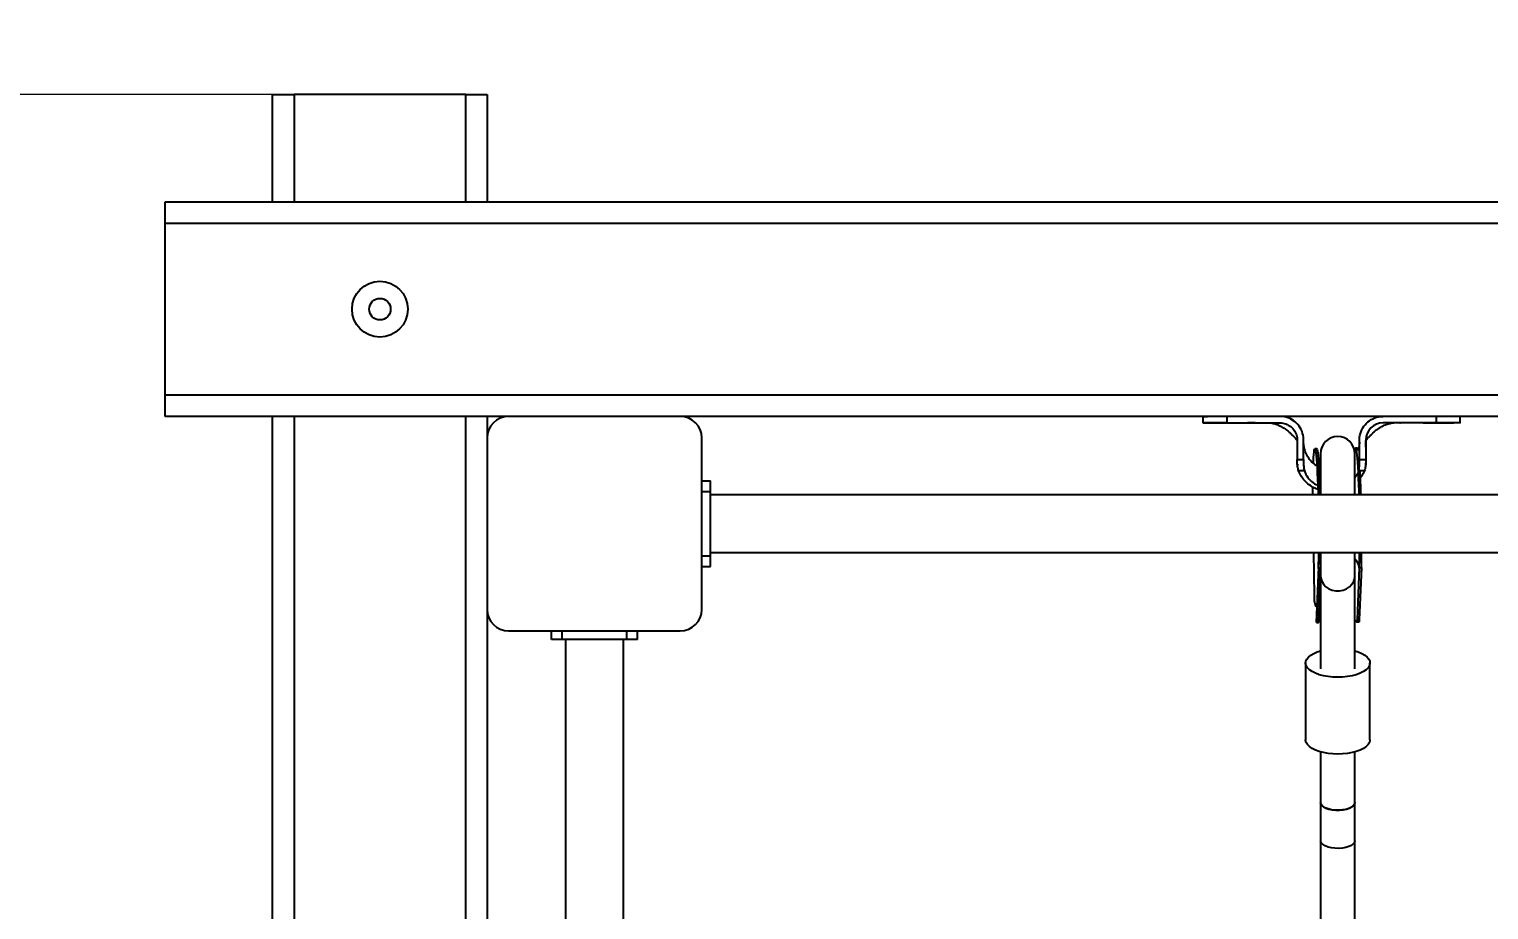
# Model space of a CAD drawing. Header units: millimetres. Extents: x -3362 to 2982, y -2844 to 2289.
# Drawn here: x -1181 to -501, y 409 to 819 of the extents above; entities that cross this region are included whole.
import ezdxf

# ---------------------------------------------------------------- set-up
doc = ezdxf.new("R2010")
doc.units = ezdxf.units.MM
for name, color, linetype in [('DIKOM_ЗОНА', 80, 'Continuous'), ('DIKOM_ОБЪЕКТ', 7, 'Continuous'), ('DIKOM_РАЗМЕР_ЗОНА', 7, 'Continuous'), ('DIKOM_РАЗМЕР_ОБЪЕКТА', 7, 'Continuous')]:
    doc.layers.add(name, color=color, linetype=linetype)
doc.styles.add('style1', font='arial.ttf', dxfattribs={"width": 0.8})
doc.dimstyles.new('1-50', dxfattribs={"dimtxt": 300, "dimasz": 200, "dimexe": 100, "dimexo": 0, "dimgap": 100, "dimtad": 1, "dimdec": 0, "dimtxsty": 'style1', "dimcen": 0, "dimclrd": 7, "dimclre": 7, "dimadec": 1, "dimazin": 2, "dimtfac": 1, "dimtdec": 0, "dimtmove": 0, "dimatfit": 3, "dimfxl": 0, "dimlwd": 25, "dimlwe": 18, "dimarcsym": 0})

# ---------------------------------------------------------------- blocks, each defined once
blk = doc.blocks.new('*D1')
at = {"layer": 'Defpoints', "color": 0, "transparency": 16777216}
for p in [(-2911.71, 2288.6), (542, 2288.6), (182.22, -2211.4)]:
    blk.add_point(p, dxfattribs=at)
at = {"layer": 'DIKOM_РАЗМЕР_ЗОНА', "color": 7, "lineweight": 18, "transparency": 16777216}
for p, q in [((542, 2288.6), (-3011.71, 2288.6)), ((182.22, -2211.4), (-3011.71, -2211.4))]:
    blk.add_line(p, q, dxfattribs=at)
at = {"layer": 'DIKOM_РАЗМЕР_ЗОНА', "color": 7, "lineweight": 25, "transparency": 16777216}
blk.add_line((-2911.71, -2011.4), (-2911.71, 2088.6), dxfattribs=at)
at = {"layer": 'DIKOM_РАЗМЕР_ЗОНА', "color": 7, "transparency": 16777216}
for points in [[(-2945.05, 2088.6), (-2878.38, 2088.6), (-2911.71, 2288.6)], [(-2945.05, -2011.4), (-2878.38, -2011.4), (-2911.71, -2211.4)]]:
    blk.add_solid(points, dxfattribs=at)
at = {"layer": 'DIKOM_РАЗМЕР_ЗОНА', "color": 0, "transparency": 16777216, "insert": (-3164.89, 38.6), "char_height": 300, "attachment_point": 5, "rotation": 90, "style": 'style1'}
blk.add_mtext('4500', dxfattribs=at)
blk = doc.blocks.new('*D3')
at = {"layer": 'Defpoints', "color": 0, "transparency": 16777216}
for p in [(-967.78, 788.6), (-1386.54, -711.4), (-972.78, -711.4)]:
    blk.add_point(p, dxfattribs=at)
at = {"layer": 'DIKOM_РАЗМЕР_ОБЪЕКТА', "color": 7, "lineweight": 18, "transparency": 16777216}
for p, q in [((-967.78, 788.6), (-1486.54, 788.6)), ((-972.78, -711.4), (-1486.54, -711.4))]:
    blk.add_line(p, q, dxfattribs=at)
at = {"layer": 'DIKOM_РАЗМЕР_ОБЪЕКТА', "color": 7, "lineweight": 25, "transparency": 16777216}
blk.add_line((-1386.54, 588.6), (-1386.54, -511.4), dxfattribs=at)
at = {"layer": 'DIKOM_РАЗМЕР_ОБЪЕКТА', "color": 7, "transparency": 16777216}
for points in [[(-1419.87, 588.6), (-1353.21, 588.6), (-1386.54, 788.6)], [(-1419.87, -511.4), (-1353.21, -511.4), (-1386.54, -711.4)]]:
    blk.add_solid(points, dxfattribs=at)
at = {"layer": 'DIKOM_РАЗМЕР_ОБЪЕКТА', "color": 0, "transparency": 16777216, "insert": (-1639.71, 38.6), "char_height": 300, "attachment_point": 5, "rotation": 90, "style": 'style1'}
blk.add_mtext('1500', dxfattribs=at)

msp = doc.modelspace()

# ---------------------------------------------------------------- linework, layer by layer
at = {"layer": 'DIKOM_ЗОНА', "color": 3, "lineweight": 15}
msp.add_arc((-1117.78, 788.6), 1500, 90, 180, dxfattribs=at)
at = {"layer": 'DIKOM_ОБЪЕКТ'}
for p, q in [((-1067.78, 738.6), (-1067.78, 788.6)), ((-1067.78, 788.6), (-1057.78, 788.6)), ((-977.78, 788.6), (-1057.78, 788.6)), ((-1057.78, 788.6), (-1057.78, 738.6)), ((-977.78, 788.6), (-967.78, 788.6)), ((-977.78, 738.6), (-977.78, 788.6)), ((-967.78, 788.6), (-967.78, 738.6)), ((-1117.78, 738.6), (1482.22, 738.6)), ((-1117.78, 728.6), (-1117.78, 738.6)), ((1482.22, 728.6), (-1117.78, 728.6)), ((-1117.78, 648.6), (-1117.78, 728.6)), ((-1117.78, 648.6), (1482.22, 648.6)), ((-1117.78, 638.6), (-1117.78, 648.6)), ((-957.78, 638.6), (-1117.78, 638.6)), ((-1067.78, -561.4), (-1067.78, 638.6)), ((-1057.78, 638.6), (-1057.78, -561.4)), ((-977.78, -561.4), (-977.78, 638.6)), ((-967.78, 638.6), (-967.78, 628.6)), ((-877.78, 638.6), (-957.78, 638.6)), ((142.22, 638.6), (-877.78, 638.6)), ((-634.31, 638.6), (-634.31, 635.6)), ((-634.31, 635.6), (-629.04, 635.6)), ((-627.72, 635.6), (-630.83, 635.6)), ((-627.95, 635.6), (-630.19, 635.6)), ((-623.03, 638.6), (-623.03, 635.6)), ((-623.03, 635.6), (-598.31, 635.6)), ((-591.58, 636.3), (-593.34, 637.35)), ((-590.88, 635.64), (-591.21, 635.94)), ((-525.6, 635.6), (-550.31, 635.6)), ((-526.82, 635.6), (-520.19, 635.6)), ((-525.6, 638.6), (-525.6, 635.6)), ((-525.42, 635.6), (-525.03, 635.6)), ((-520.12, 635.6), (-517.39, 635.6)), ((-514.31, 635.6), (-514.31, 638.6)), ((-967.78, 628.6), (-967.78, 548.6)), ((-867.78, 548.6), (-867.78, 628.6)), ((-590.31, 627.6), (-590.31, 626.6)), ((-590.31, 626.6), (-590.31, 618.46)), ((-587.31, 626.6), (-587.31, 627.6)), ((-587.31, 618.46), (-587.31, 626.6)), ((-561.31, 626.6), (-561.31, 627.6)), ((-561.31, 618.46), (-561.31, 626.6)), ((-558.31, 627.6), (-558.31, 626.6)), ((-558.31, 626.6), (-558.31, 618.46)), ((-581.12, 623.44), (-582.12, 623.42)), ((-579.41, 621.23), (-579.41, 602.1)), ((-563.41, 602.1), (-563.41, 621.23)), ((-562.14, 623.76), (-563.14, 623.74)), ((-590.31, 618.46), (-587.31, 618.46)), ((-590.23, 616.34), (-590.22, 615.77)), ((-586.93, 613.25), (-589.65, 613.25)), ((-579.41, 614.71), (-580.11, 615.03)), ((-561.31, 618.46), (-558.31, 618.46)), ((-558.98, 613.25), (-561, 613.25)), ((-558.37, 615.97), (-558.36, 616.75)), ((-558.36, 616.25), (-558.35, 616.95)), ((-867.78, 608.6), (-863.78, 608.6)), ((-863.78, 603.6), (-863.78, 608.6)), ((-579.68, 606.14), (-579.41, 606.04)), ((-563.41, 610.15), (-562.11, 612.17)), ((-867.78, 603.6), (-863.78, 603.6)), ((-863.78, 573.6), (-863.78, 603.6)), ((128.22, 602.1), (-863.78, 602.1)), ((-579.41, 604.22), (-579.62, 604.29)), ((-867.78, 573.6), (-863.78, 573.6)), ((-863.78, 575.1), (128.22, 575.1)), ((-863.78, 568.6), (-863.78, 573.6)), ((-582.67, 575.1), (-582.42, 555.24)), ((-579.41, 575.1), (-579.41, 564.4)), ((-563.41, 564.4), (-563.41, 575.1)), ((-867.78, 568.6), (-863.78, 568.6)), ((-580.41, 568.32), (-581.4, 542.57)), ((-580.4, 567.78), (-581.34, 543.47)), ((-580.41, 568.32), (-580.4, 567.78)), ((-580.4, 567.78), (-579.41, 567.79)), ((-579.41, 567.68), (-580.34, 543.49)), ((-561.42, 568.1), (-562.36, 543.79)), ((-561.42, 568.1), (-560.42, 568.11)), ((-560.42, 568.11), (-561.36, 543.81)), ((-579.41, 564.4), (-579.41, 520.95)), ((-563.41, 520.95), (-563.41, 564.4)), ((-967.78, 548.6), (-967.78, -471.4)), ((-957.78, 538.6), (-877.78, 538.6)), ((-937.78, 534.6), (-937.78, 538.6)), ((-932.78, 534.6), (-932.78, 538.6)), ((-902.78, 534.6), (-902.78, 538.6)), ((-897.78, 534.6), (-897.78, 538.6)), ((-581.39, 542.47), (-580.39, 542.49)), ((-581.34, 543.47), (-580.34, 543.49)), ((-562.52, 542.79), (-561.52, 542.81)), ((-562.36, 543.79), (-561.36, 543.81)), ((-932.78, 534.6), (-937.78, 534.6)), ((-902.78, 534.6), (-932.78, 534.6)), ((-931.28, 534.6), (-931.28, -457.4)), ((-904.28, -457.4), (-904.28, 534.6)), ((-897.78, 534.6), (-902.78, 534.6)), ((-586.41, 523.69), (-586.41, 487.92)), ((-556.41, 487.92), (-556.41, 523.69)), ((-579.41, 482.24), (-579.41, 458.6)), ((-563.41, 458.6), (-563.41, 482.24)), ((-579.41, 458.6), (-579.41, 440.83)), ((-563.41, 440.83), (-563.41, 458.6)), ((-579.41, 440.83), (-579.41, 352.54)), ((-563.41, 352.35), (-563.41, 440.83))]:
    msp.add_line(p, q, dxfattribs=at)
at = {"layer": 'DIKOM_ОБЪЕКТ', "flags": 128}
for points in [[(-582.8, 616.87), (-582.77, 617.66), (-582.68, 619.44), (-582.58, 620.91), (-582.47, 622.06), (-582.35, 622.86), (-582.22, 623.31), (-582.09, 623.41), (-581.95, 623.16), (-581.8, 622.55), (-581.65, 621.59), (-581.5, 620.3), (-581.36, 618.69), (-581.21, 616.78), (-581.07, 614.59), (-580.94, 612.14), (-580.81, 609.46), (-580.69, 606.59), (-580.58, 603.56), (-580.54, 602.1)], [(-581.12, 623.44), (-581.09, 623.43), (-580.95, 623.17), (-580.8, 622.57), (-580.65, 621.61), (-580.5, 620.32), (-580.36, 618.71), (-580.21, 616.8), (-580.07, 614.6), (-579.94, 612.16), (-579.81, 609.48), (-579.69, 606.61), (-579.58, 603.58), (-579.54, 602.1)], [(-563.49, 622.39), (-563.37, 623.18), (-563.24, 623.63), (-563.11, 623.73), (-562.97, 623.48), (-562.82, 622.87), (-562.67, 621.91), (-562.52, 620.62), (-562.37, 619.01), (-562.23, 617.1), (-562.09, 614.91), (-561.95, 612.46), (-561.83, 609.78), (-561.71, 606.91), (-561.6, 603.88), (-561.55, 602.1)], [(-582.98, 602.1), (-582.99, 604.91), (-582.98, 605.75)], [(-579.41, 564.4), (-579.3, 563.24), (-578.84, 561.75), (-578.03, 560.38), (-576.91, 559.2), (-575.53, 558.26), (-573.96, 557.61), (-572.27, 557.28), (-570.54, 557.28), (-568.85, 557.61), (-567.28, 558.26), (-565.91, 559.2), (-564.79, 560.38), (-563.98, 561.75), (-563.51, 563.24), (-563.41, 564.4)], [(-571.41, 516.99), (-573.7, 517.06), (-575.93, 517.3), (-578.06, 517.68), (-580.04, 518.21), (-581.81, 518.86), (-583.34, 519.63), (-584.59, 520.49), (-585.52, 521.43), (-586.13, 522.42), (-586.4, 523.44), (-586.31, 524.46), (-585.87, 525.47), (-585.1, 526.44), (-584, 527.34), (-582.61, 528.16), (-580.95, 528.87), (-579.41, 529.37)], [(-563.41, 529.37), (-561.86, 528.87), (-560.21, 528.16), (-558.82, 527.34), (-557.72, 526.44), (-556.94, 525.47), (-556.51, 524.46), (-556.42, 523.44), (-556.68, 522.42), (-557.29, 521.43), (-558.23, 520.49), (-559.48, 519.63), (-561.01, 518.86), (-562.78, 518.21), (-564.75, 517.68), (-566.88, 517.3), (-569.12, 517.06), (-571.41, 516.99)], [(-571.41, 481.21), (-573.7, 481.29), (-575.93, 481.52), (-578.06, 481.91), (-580.04, 482.43), (-581.81, 483.08), (-583.34, 483.85), (-584.59, 484.71), (-585.52, 485.65), (-586.13, 486.64), (-586.4, 487.66), (-586.41, 487.92)], [(-556.41, 487.92), (-556.42, 487.66), (-556.68, 486.64), (-557.29, 485.65), (-558.23, 484.71), (-559.48, 483.85), (-561.01, 483.08), (-562.78, 482.43), (-564.75, 481.91), (-566.88, 481.52), (-569.12, 481.29), (-571.41, 481.21)], [(-579.41, 458.6), (-579.3, 458.02), (-578.84, 457.27), (-578.03, 456.59), (-576.91, 456), (-575.53, 455.53), (-573.96, 455.21), (-572.27, 455.04), (-570.54, 455.04), (-568.85, 455.21), (-567.28, 455.53), (-565.91, 456), (-564.79, 456.59), (-563.98, 457.27), (-563.51, 458.02), (-563.41, 458.6)], [(-563.41, 458.6), (-563.59, 457.83), (-564.15, 457.1), (-565.04, 456.43), (-566.23, 455.87), (-567.66, 455.44), (-569.27, 455.15), (-570.97, 455.03), (-572.7, 455.07), (-574.37, 455.28), (-575.9, 455.64), (-577.22, 456.14), (-578.26, 456.75), (-578.99, 457.46), (-579.36, 458.21), (-579.41, 458.6)], [(-563.41, 440.83), (-563.59, 440.06), (-564.15, 439.33), (-565.04, 438.66), (-566.23, 438.1), (-567.66, 437.67), (-569.27, 437.38), (-570.97, 437.26), (-572.7, 437.3), (-574.37, 437.5), (-575.9, 437.87), (-577.22, 438.37), (-578.26, 438.98), (-578.99, 439.69), (-579.36, 440.44), (-579.41, 440.83)]]:
    msp.add_lwpolyline(points, dxfattribs=at)
at = {"layer": 'DIKOM_ОБЪЕКТ'}
for radius in [13, 5]:
    msp.add_circle((-1017.78, 688.6), radius, dxfattribs=at)
for centre, radius, start, end in [((-957.78, 628.6), 10, 90, 180), ((-877.78, 628.6), 10, 0, 90), ((-550.31, 627.6), 8, 90.00081, 179.99962), ((-571.41, 621.23), 8, 0, 180), ((-563.39, 622.8), 1.58, 2.09571, 37.46773), ((-1040.11, 588.33), 479.77, 1.64485, 3.0351), ((-878.73, 578.12), 298.51, 358.01528, 359.42083), ((-567.9, 567.59), 6.5, 4.44937, 46.27135), ((-841.28, 578), 280.03, 357.97355, 359.40632), ((-839.81, 578.01), 279.57, 357.97239, 359.40411), ((-957.78, 548.6), 10, 180, 270), ((-877.78, 548.6), 10, 270, 0)]:
    msp.add_arc(centre, radius, start, end, dxfattribs=at)
for points, knots in [([(-634.3, 638.6), (-634.25, 638.6), (-634.16, 638.6), (-633.39, 638.6), (-632.49, 638.6), (-632.07, 638.6)], [0, 0, 0, 0, 0.340106, 0.690671, 1, 1, 1, 1]), ([(-623.03, 635.6), (-623.11, 635.6), (-623.53, 635.6), (-625.24, 635.6), (-627.66, 635.6), (-630.19, 635.6), (-632.03, 635.6), (-633.37, 635.6), (-634.18, 635.6), (-634.26, 635.6), (-634.29, 635.6)], [0, 0, 0, 0, 0.012375, 0.061893, 0.261124, 0.409635, 0.562453, 0.710964, 0.863782, 1, 1, 1, 1]), ([(-629.04, 635.6), (-628.65, 635.6), (-627.87, 635.6), (-626.66, 635.6), (-626.04, 635.6)], [0, 0, 0, 0, 0.492054, 1, 1, 1, 1]), ([(-628.68, 635.6), (-627.56, 635.6), (-625.23, 635.6), (-622.74, 635.6), (-621.44, 635.6)], [0, 0, 0, 0, 0.478156, 1, 1, 1, 1]), ([(-623.42, 635.6), (-622.49, 635.6), (-620.53, 635.6), (-618.02, 635.6), (-616.71, 635.6)], [0, 0, 0, 0, 0.477467, 1, 1, 1, 1]), ([(-609.86, 635.6), (-609.85, 635.6), (-609.78, 635.6), (-610.16, 635.6), (-611, 635.6), (-612.17, 635.6), (-613.09, 635.6), (-613.51, 635.6)], [0, 0, 0, 0, 0.06425, 0.306797, 0.549343, 0.791892, 1, 1, 1, 1]), ([(-603.5, 635.58), (-603.42, 635.58), (-603.27, 635.58), (-603.1, 635.58), (-603.02, 635.58)], [0, 0, 0, 0, 0.498074, 1, 1, 1, 1]), ([(-603.18, 635.6), (-602.82, 635.58), (-602.12, 635.53), (-600.3, 635.05), (-598.55, 634.34), (-597.13, 633.57), (-596.03, 632.87), (-595.11, 632.22), (-594.23, 631.5), (-593.28, 630.64), (-592.38, 629.6), (-591.5, 628.83), (-590.91, 628.14), (-590.5, 627.63), (-590.41, 627.38), (-590.39, 627.32), (-590.37, 627.28), (-590.36, 627.26), (-590.35, 627.22), (-590.33, 627.13), (-590.33, 627.07), (-590.31, 627.02), (-590.31, 626.72), (-590.31, 626.61), (-590.31, 626.56)], [0, 0, 0, 0, 0.150023, 0.285115, 0.400986, 0.491059, 0.549652, 0.595441, 0.65344, 0.721441, 0.788228, 0.844911, 0.895827, 0.920025, 0.924452, 0.926119, 0.927576, 0.929023, 0.930603, 0.93441, 0.957287, 0.976122, 0.990796, 1, 1, 1, 1]), ([(-587.31, 627.6), (-587.31, 627.68), (-587.32, 628.11), (-587.44, 629.77), (-588.24, 632.53), (-590.46, 635.6), (-593.56, 637.74), (-596.35, 638.54), (-597.95, 638.59), (-598.31, 638.6)], [0, 0, 0, 0, 0.014806, 0.074109, 0.290036, 0.505967, 0.720946, 0.93601, 1, 1, 1, 1]), ([(-598.31, 635.6), (-598.09, 635.59), (-596.97, 635.56), (-594.98, 635.03), (-592.71, 633.52), (-591.07, 631.33), (-590.38, 629.23), (-590.33, 627.97), (-590.31, 627.6)], [0, 0, 0, 0, 0.054129, 0.268332, 0.482528, 0.697284, 0.911982, 1, 1, 1, 1]), ([(-591.09, 635.89), (-591.15, 635.95), (-591.27, 636.05), (-591.38, 636.14), (-591.43, 636.18)], [0, 0, 0, 0, 0.500187, 1, 1, 1, 1]), ([(-561.31, 627.6), (-561.31, 627.68), (-561.31, 628.11), (-561.19, 629.76), (-560.39, 632.51), (-558.2, 635.57), (-555.12, 637.72), (-552.31, 638.53), (-550.7, 638.59), (-550.31, 638.6)], [0, 0, 0, 0, 0.014806, 0.074105, 0.288778, 0.503464, 0.718042, 0.933087, 1, 1, 1, 1]), ([(-558.31, 624.29), (-558.31, 624.25), (-558.31, 624.17), (-558.31, 624.36), (-558.31, 625.01), (-558.31, 625.74), (-558.31, 626.29), (-558.31, 626.8), (-558.31, 627.06), (-558.29, 627.13), (-558.29, 627.17), (-558.27, 627.24), (-558.26, 627.28), (-558.25, 627.3), (-558.23, 627.34), (-558.21, 627.4), (-558.11, 627.64), (-557.71, 628.15), (-557.07, 628.87), (-556.15, 629.72), (-555.22, 630.75), (-554.28, 631.6), (-553.45, 632.26), (-552.58, 632.88), (-551.49, 633.57), (-550.05, 634.35), (-548.29, 635.06), (-546.44, 635.54), (-545.72, 635.58), (-545.34, 635.6)], [0, 0, 0, 0, 0.038804, 0.073969, 0.124841, 0.172223, 0.205994, 0.22786, 0.241699, 0.254338, 0.268538, 0.271438, 0.272634, 0.273736, 0.274875, 0.276184, 0.279636, 0.298265, 0.337812, 0.388349, 0.446675, 0.494111, 0.533655, 0.567926, 0.614048, 0.684939, 0.776098, 0.882281, 1, 1, 1, 1]), ([(-542.47, 635.58), (-542.42, 635.58), (-542.32, 635.58), (-542.23, 635.58), (-542.18, 635.58)], [0, 0, 0, 0, 0.499601, 1, 1, 1, 1]), ([(-535.09, 635.6), (-535.14, 635.6), (-535.69, 635.6), (-536.67, 635.6), (-537.86, 635.6), (-538.58, 635.6), (-538.89, 635.6), (-538.81, 635.6), (-538.8, 635.6)], [0, 0, 0, 0, 0.02217, 0.263627, 0.505086, 0.746543, 0.987999, 1, 1, 1, 1]), ([(-531.63, 635.6), (-530.33, 635.6), (-527.83, 635.6), (-525.88, 635.6), (-524.94, 635.6)], [0, 0, 0, 0, 0.522451, 1, 1, 1, 1]), ([(-514.33, 635.6), (-514.33, 635.6), (-514.24, 635.6), (-514.59, 635.6), (-515.45, 635.6), (-516.88, 635.6), (-518.82, 635.6), (-521.59, 635.6), (-524.09, 635.6), (-525.6, 635.6)], [0, 0, 0, 0, 0.012296, 0.165143, 0.313683, 0.46653, 0.615071, 0.767917, 1, 1, 1, 1]), ([(-580.92, 615.41), (-581.67, 615.91), (-583.2, 616.94), (-585.03, 619.07), (-586.41, 621.55), (-587.08, 623.83), (-587.28, 625.45), (-587.31, 626.21), (-587.31, 626.51), (-587.31, 626.61)], [0, 0, 0, 0, 0.200568, 0.407243, 0.617149, 0.828016, 0.930526, 0.97751, 1, 1, 1, 1]), ([(-561.31, 626.65), (-561.32, 626.22), (-561.34, 625.37), (-561.54, 624.12), (-561.74, 623.21), (-561.91, 622.74), (-561.94, 622.65)], [0, 0, 0, 0, 0.315154, 0.628465, 0.934419, 1, 1, 1, 1]), ([(-590.31, 617.38), (-590.31, 617.47), (-590.31, 617.83), (-590.31, 618.19), (-590.31, 618.46)], [0, 0, 0, 0, 0.256371, 1, 1, 1, 1]), ([(-589.65, 613.25), (-589.84, 613.91), (-590.24, 615.25), (-590.29, 616.66), (-590.31, 617.38)], [0, 0, 0, 0, 0.491614, 1, 1, 1, 1]), ([(-580.49, 604.58), (-580.81, 604.69), (-582.08, 605.1), (-584.12, 606.27), (-586.4, 608.06), (-588.19, 610.21), (-589.18, 611.99), (-589.57, 613.04), (-589.65, 613.25)], [0, 0, 0, 0, 0.077485, 0.305942, 0.534196, 0.740657, 0.946895, 1, 1, 1, 1]), ([(-587.31, 618.46), (-587.31, 618.38), (-587.31, 617.95), (-587.31, 616.87), (-587.37, 615.19), (-587.08, 613.9), (-586.93, 613.25)], [0, 0, 0, 0, 0.048385, 0.24192, 0.61711, 1, 1, 1, 1]), ([(-586.93, 613.25), (-586.72, 612.67), (-586.15, 611.08), (-584.34, 608.8), (-582.32, 607.07), (-580.87, 606.58), (-580.55, 606.47)], [0, 0, 0, 0, 0.193198, 0.52741, 0.897094, 1, 1, 1, 1]), ([(-580.71, 617.99), (-580.73, 617.98), (-580.81, 617.98), (-580.88, 617.62), (-580.95, 616.84), (-580.93, 615.3), (-580.86, 613.33), (-580.75, 610.98), (-580.63, 608.37), (-580.51, 605.49), (-580.44, 603.3), (-580.41, 602.1)], [0, 0, 0, 0, 0.026877, 0.096705, 0.233973, 0.36761, 0.496953, 0.62141, 0.741495, 0.858549, 1, 1, 1, 1]), ([(-579.42, 618.22), (-579.43, 618.23), (-579.61, 618.43), (-579.66, 618.47), (-579.68, 618.39), (-579.68, 618.39)], [0, 0, 0, 0, 0.068758, 0.975727, 1, 1, 1, 1]), ([(-561.58, 613.75), (-561.52, 613.99), (-561.39, 614.56), (-561.32, 615.32), (-561.31, 616.51), (-561.31, 617.5), (-561.31, 618.32), (-561.31, 618.46)], [0, 0, 0, 0, 0.159714, 0.374419, 0.481639, 0.910641, 1, 1, 1, 1]), ([(-558.98, 613.25), (-559.14, 612.81), (-559.58, 611.64), (-560.36, 610.65), (-560.85, 610.03)], [0, 0, 0, 0, 0.375904, 1, 1, 1, 1]), ([(-558.31, 617.38), (-558.34, 616.68), (-558.39, 615.27), (-558.78, 613.93), (-558.98, 613.25)], [0, 0, 0, 0, 0.492174, 1, 1, 1, 1]), ([(-558.31, 618.46), (-558.31, 618.37), (-558.31, 618.01), (-558.31, 617.65), (-558.31, 617.38)], [0, 0, 0, 0, 0.256358, 1, 1, 1, 1]), ([(-580.11, 575.1), (-580.12, 574.15), (-580.15, 572.09), (-580.21, 570.43), (-580.24, 569.53)], [0, 0, 0, 0, 0.458864, 1, 1, 1, 1]), ([(-582.42, 555.24), (-582.41, 554.68), (-582.39, 553.55), (-582.31, 551.98), (-582.04, 550.77), (-581.64, 550.08), (-581.24, 549.97), (-581.11, 549.93)], [0, 0, 0, 0, 0.227085, 0.454227, 0.678883, 0.894394, 1, 1, 1, 1]), ([(-581.39, 542.57), (-581.39, 542.62), (-581.38, 542.73), (-581.35, 543.2), (-581.34, 543.47)], [0, 0, 0, 0, 0.4368, 1, 1, 1, 1]), ([(-580.39, 542.51), (-580.39, 542.5), (-580.39, 542.41), (-580.26, 542.76), (-579.94, 543.38), (-579.55, 543.92), (-579.41, 544.12)], [0, 0, 0, 0, 0.034147, 0.419008, 0.784831, 1, 1, 1, 1]), ([(-580.34, 543.49), (-580.36, 543.17), (-580.39, 542.72), (-580.39, 542.65), (-580.39, 542.62)], [0, 0, 0, 0, 0.703391, 1, 1, 1, 1]), ([(-563.41, 543.83), (-563.37, 543.78), (-563.05, 543.4), (-562.74, 542.94), (-562.48, 542.71), (-562.4, 542.97), (-562.37, 543.52), (-562.36, 543.79)], [0, 0, 0, 0, 0.037358, 0.288359, 0.523574, 0.764086, 1, 1, 1, 1]), ([(-561.36, 543.81), (-561.37, 543.51), (-561.39, 542.93), (-561.48, 542.86), (-561.52, 542.83)], [0, 0, 0, 0, 0.523106, 1, 1, 1, 1])]:
    msp.add_open_spline(points, degree=3, knots=knots, dxfattribs=at)

# ---------------------------------------------------------------- dimensions: what is measured, and where the dimension line sits
at = {"layer": 'DIKOM_РАЗМЕР_ЗОНА'}
dim = msp.add_linear_dim(base=(-2911.71, 2288.6), p1=(182.22, -2211.4), p2=(542, 2288.6), angle=90, dimstyle='1-50', dxfattribs=at)
dim.commit()
dim.dimension.update_dxf_attribs({"geometry": '*D1', "text_midpoint": (-2911.71, 38.6), "dimtype": 160})
at = {"layer": 'DIKOM_РАЗМЕР_ОБЪЕКТА'}
dim = msp.add_linear_dim(base=(-1386.54, -711.4), p1=(-967.78, 788.6), p2=(-972.78, -711.4), angle=90, dimstyle='1-50', dxfattribs=at)
dim.commit()
dim.dimension.update_dxf_attribs({"geometry": '*D3', "text_midpoint": (-1386.54, 38.6), "dimtype": 160})

doc.saveas('drawing.dxf')
